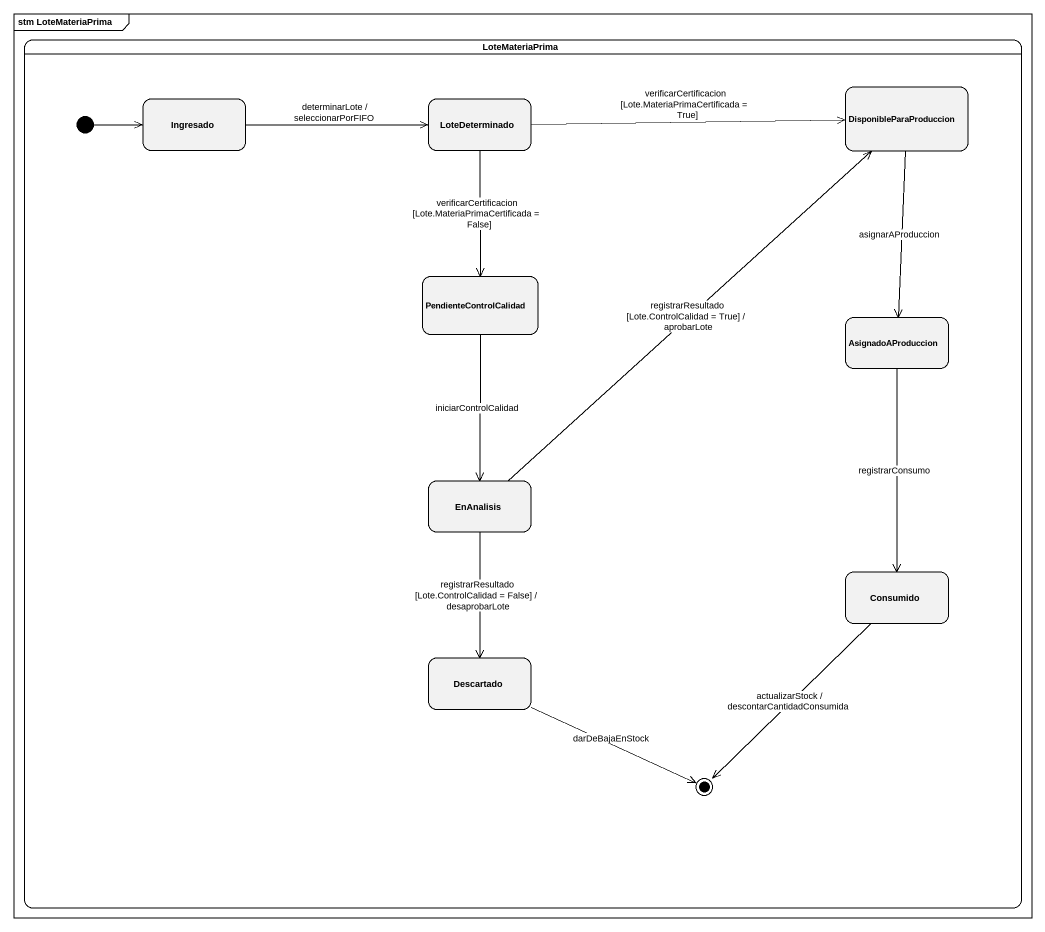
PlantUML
@startuml
mainframe stm LoteMateriaPrima
hide empty description
state LoteMateriaPrima {
  state DisponibleParaProduccion
  state Ingresado
  state LoteDeterminado
  state PendienteControlCalidad
  state AsignadoAProduccion
  state EnAnalisis
  state Consumido
  state Descartado
  [*] -right-> Ingresado
  Consumido --> [*] : actualizarStock / descontarCantidadConsumida
  Descartado -right-> [*] : darDeBajaEnStock
}
DisponibleParaProduccion --> AsignadoAProduccion : asignarAProduccion
Ingresado -right-> LoteDeterminado : determinarLote / seleccionarPorFIFO
LoteDeterminado -right-> DisponibleParaProduccion : verificarCertificacion [Lote.MateriaPrimaCertificada = True]
LoteDeterminado --> PendienteControlCalidad : verificarCertificacion [Lote.MateriaPrimaCertificada = False]
PendienteControlCalidad --> EnAnalisis : iniciarControlCalidad
AsignadoAProduccion --> Consumido : registrarConsumo
EnAnalisis -up-> DisponibleParaProduccion : registrarResultado [Lote.ControlCalidad = True] / aprobarLote
EnAnalisis --> Descartado : registrarResultado [Lote.ControlCalidad = False] / desaprobarLote
@enduml
